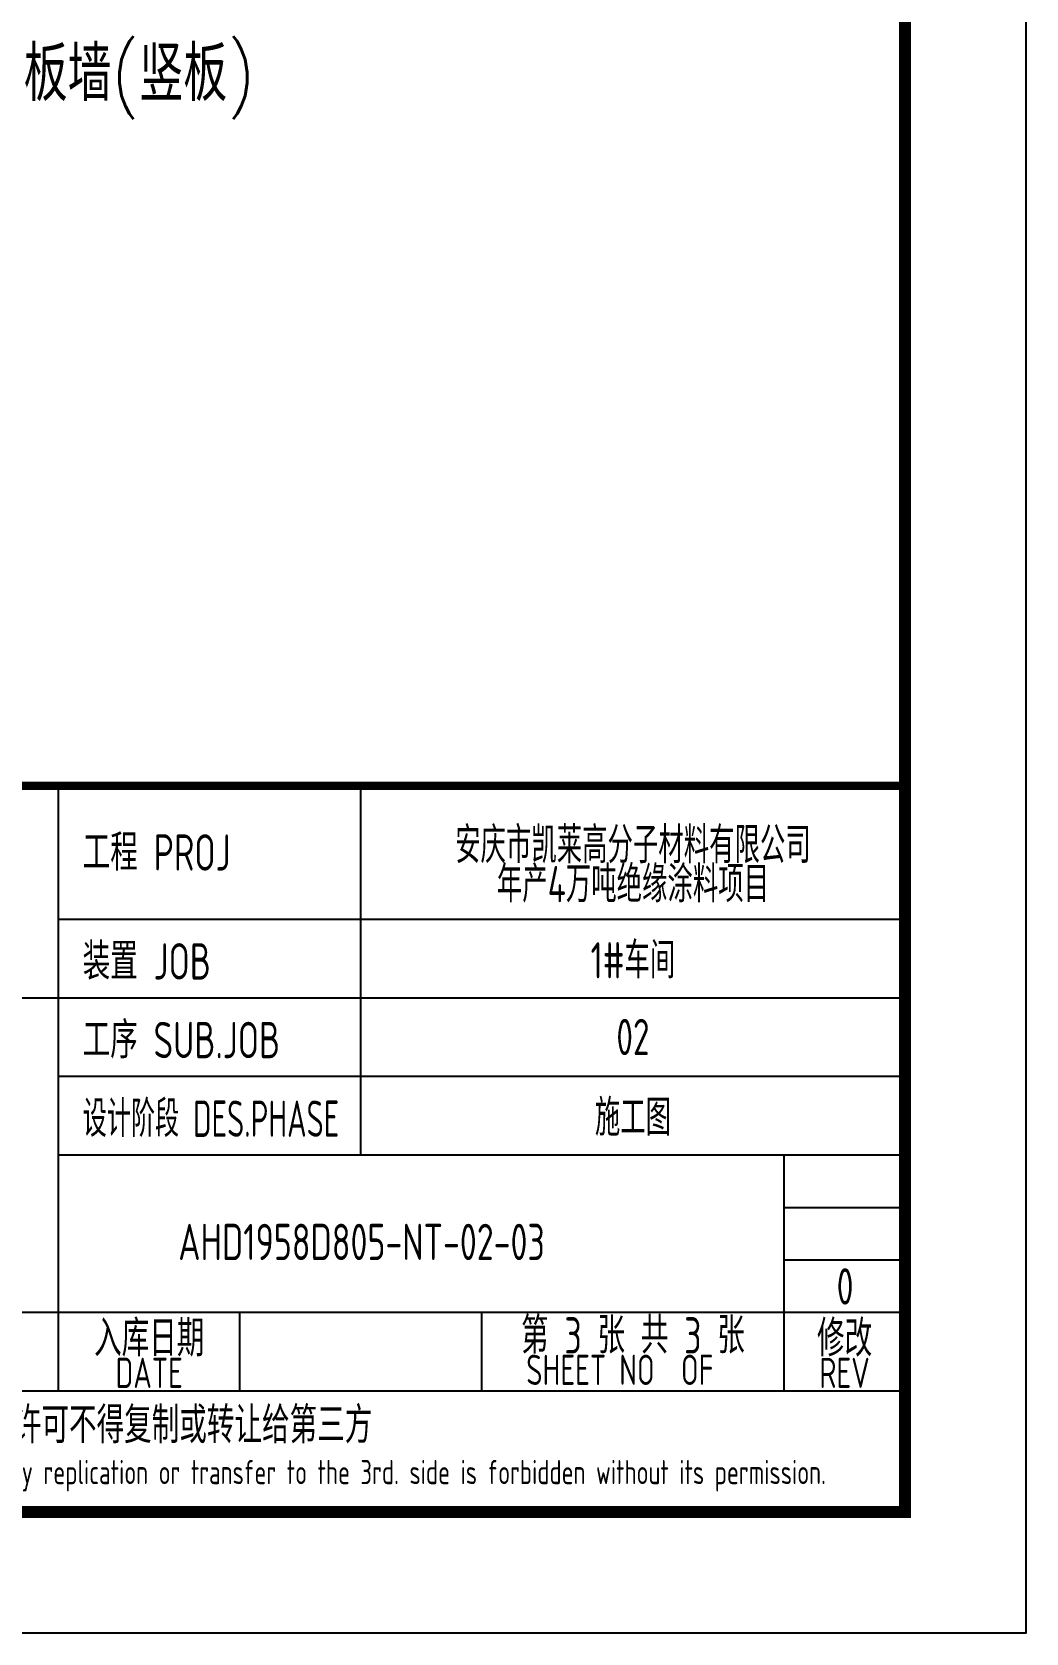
# Model space of a CAD drawing. Extents: x 4773402 to 7068445, y -422737 to 2032183.
# Drawn here: x 4849288 to 4857507, y -422737 to -409507 of the extents above; entities that cross this region are included whole.
import ezdxf
from ezdxf.enums import TextEntityAlignment as Align

# ---------------------------------------------------------------- set-up
doc = ezdxf.new("R2010")
doc.units = 0
doc.header["$LTSCALE"] = 1000
doc.header["$MEASUREMENT"] = 0
doc.layers.get('0').update_dxf_attribs({"linetype": 'CONTINUOUS'})
doc.layers.add('AXIS', color=3, linetype='CONTINUOUS')
doc.layers.add('PUB_TITLE', color=4, linetype='CONTINUOUS')
doc.styles.add('AHD', font='sceie.shx', dxfattribs={"width": 0.7, "bigfont": 'sceic.shx'})
doc.styles.add('HZ1', font='txt.shx', dxfattribs={"bigfont": 'hzdx.shx'})
doc.styles.add('sceie', font='SCEIE', dxfattribs={"width": 0.75, "bigfont": 'SCEIC'})
doc.styles.add('TSSD_Rein', font='Tssdeng.shx', dxfattribs={"width": 0.7, "bigfont": 'hztxt.shx'})

msp = doc.modelspace()

# ---------------------------------------------------------------- linework, layer by layer
for p, q in [((4849507.2, -420737.3), (4849507.2, -415737.3)), ((4852007.2, -418787.3), (4852007.2, -415737.3)), ((4856507.2, -421737.3), (4856507.2, -415737.3)), ((4849507.2, -416837.3), (4856507.2, -416837.3)), ((4838507.2, -417487.3), (4856507.2, -417487.3)), ((4849507.2, -418137.3), (4856507.2, -418137.3)), ((4849507.2, -418787.3), (4856507.2, -418787.3)), ((4855507.2, -420737.3), (4855507.2, -418787.3)), ((4855507.2, -419220.7), (4856507.2, -419220.7)), ((4855507.2, -419654), (4856507.2, -419654)), ((4838507.2, -420087.3), (4856507.2, -420087.3)), ((4851007.2, -420737.3), (4851007.2, -420087.3)), ((4853007.2, -420737.3), (4853007.2, -420087.3)), ((4838507.2, -420737.3), (4856507.2, -420737.3)), ((4838507.2, -421737.3), (4856507.2, -421737.3))]:
    msp.add_line(p, q)
msp.add_lwpolyline([(4856507.2, -415737.3, 70, 70, 0), (4838507.2, -415737.3, 70, 70, 0), (4838507.2, -421737.3, 0, 0, 0)], format="xyseb")
at = {"layer": 'PUB_TITLE', "color": 4}
msp.add_lwpolyline([(4773407.2, -422737.3), (4857507.2, -422737.3), (4857507.2, -363337.3), (4773407.2, -363337.3)], close=True, dxfattribs=at)
at = {"layer": 'PUB_TITLE', "color": 4, "const_width": 100}
msp.add_lwpolyline([(4775907.2, -421737.3), (4856507.2, -421737.3), (4856507.2, -364337.3), (4775907.2, -364337.3)], close=True, dxfattribs=at)

# ---------------------------------------------------------------- texts
at = {"color": 4, "style": 'HZ1', "width": 0.85}
msp.add_text('100厚岩棉夹芯板墙(竖板)', height=450, dxfattribs=at).set_placement((4846419.1, -410076.8))
at = {"style": 'AHD'}
for s, width, p in [('工程 PROJ', 0.8, (4849707.2, -416437.3)), ('工程 PROJ', 0.8, (4849707.2, -416437.3)), ('装置 JOB', 0.8, (4849707.2, -417337.3)), ('装置 JOB', 0.8, (4849707.2, -417337.3)), ('工序 SUB.JOB', 0.8, (4849707.2, -417987.3)), ('工序 SUB.JOB', 0.8, (4849707.2, -417987.3)), ('设计阶段 DES.PHASE', 0.7, (4849707.2, -418637.3)), ('设计阶段 DES.PHASE', 0.7, (4849707.2, -418637.3))]:
    msp.add_text(s, height=300, dxfattribs=dict(at, width=width)).set_placement(p)
at = {"style": 'AHD', "width": 0.8}
for s, height, p in [('入库日期', 300, (4850257.2, -420287.3)), ('入库日期', 300, (4850257.2, -420287.3)), ('第 3 张 共 3 张', 300, (4854257.2, -420262.3)), ('修改', 300, (4856007.2, -420287.3)), ('修改', 300, (4856007.2, -420287.3)), ('SHEET NO  OF  ', 250, (4854257.2, -420562.3)), ('SHEET NO  OF  ', 250, (4854257.2, -420562.3)), ('DATE', 250, (4850257.2, -420587.3)), ('DATE', 250, (4850257.2, -420587.3)), ('REV', 250, (4856007.2, -420587.3)), ('REV', 250, (4856007.2, -420587.3)), ('本文件专有权属安徽华东化工医药工程有限责任公司所有,未经许可不得复制或转让给第三方', 300, (4847507.2, -421037.3)), ('本文件专有权属安徽华东化工医药工程有限责任公司所有,未经许可不得复制或转让给第三方', 300, (4847507.2, -421037.3)), ('The proprietary right of this document belongs to Anhui Huadong Chemical And Medical Engineering  Co.,Ltd.  and any replication or transfer to the 3rd. side is forbidden without its permission. ', 200, (4847507.2, -421437.3)), ('The proprietary right of this document belongs to Anhui Huadong Chemical And Medical Engineering  Co.,Ltd.  and any replication or transfer to the 3rd. side is forbidden without its permission. ', 200, (4847507.2, -421437.3))]:
    msp.add_text(s, height=height, dxfattribs=at).set_placement(p, align=Align.MIDDLE)
at = {"width": 0.8}
for tag, text, style, p in [('AHD1958D805-NT-02-03', '200320-02-040', 'sceie', (4852013.2, -419505.7)), ('0', '0', 'AHD', (4856011.3, -419873.4)), ('0', '0', 'AHD', (4856011.3, -419873.4))]:
    msp.add_attdef(tag, text=text, height=300, dxfattribs=dict(at, style=style)).set_placement(p, align=Align.MIDDLE)
at = {"layer": 'AXIS', "style": 'TSSD_Rein', "width": 0.7}
for s, p in [('安庆市凯莱高分子材料有限公司', (4854257.2, -416209.7)), ('年产4万吨绝缘涂料项目', (4854257.2, -416532.8)), ('1#车间', (4854257.2, -417162.3)), ('02', (4854257.2, -417812.3)), ('施工图', (4854257.2, -418462.3))]:
    msp.add_text(s, height=300, dxfattribs=at).set_placement(p, align=Align.MIDDLE)

doc.saveas('drawing.dxf')
